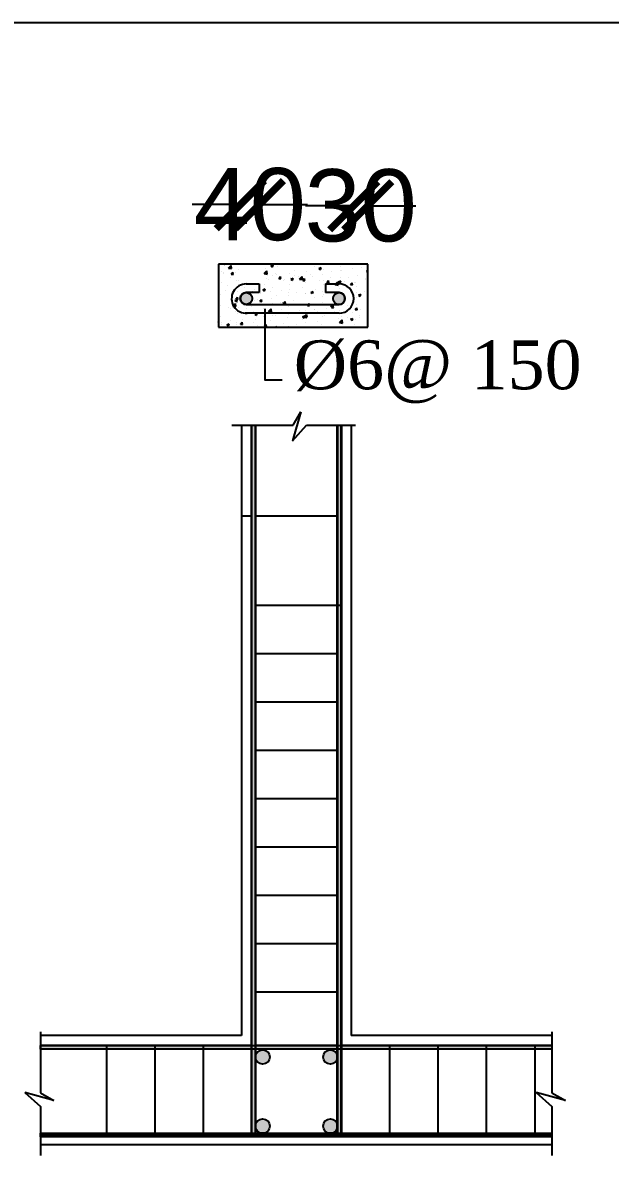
# Model space of a CAD drawing. Header units: metres. Extents: x 33037 to 86814, y -4407 to 25.
# Drawn here: x 86745.52 to 86749.24, y -4156.91 to -4149.74 of the extents above; entities that cross this region are included whole.
import ezdxf

# ---------------------------------------------------------------- set-up
doc = ezdxf.new("R2010")
doc.units = ezdxf.units.M
doc.header["$MEASUREMENT"] = 0
doc.styles.add('PRS', font='pala.ttf')
doc.styles.add('STYLE1', font='arial.ttf')

# ---------------------------------------------------------------- blocks, each defined once
blk = doc.blocks.new('_ArchTick')
at = {"color": 0, "linetype": 'ByBlock', "const_width": 0.15}
blk.add_lwpolyline([(-0.5, -0.5), (0.5, 0.5)], dxfattribs=at)

msp = doc.modelspace()

# ---------------------------------------------------------------- hatches: boundary and pattern name
at = {"linetype": 'Continuous'}
h = msp.add_hatch(color=256, dxfattribs=at)
h.paths.add_polyline_path([(86746.96975, -4151.48249, 0.3786809), (86746.93661, -4151.44501), (86746.93199, -4151.44501, 0.4130943), (86746.89422, -4151.48263, 0.9981467)])
h.paths.add_polyline_path([(86747.51898, -4151.44501, 0.4142136), (86747.48122, -4151.48277, 1), (86747.55674, -4151.48277, 0.4142136)])
for points in [[(86746.9897, -4152.28556), (86746.96552, -4152.28556), (86746.96552, -4156.78019), (86746.9897, -4156.78019)], [(86747.53209, -4152.28556), (86747.50791, -4152.28556), (86747.50791, -4156.78019), (86747.53209, -4156.78019)], [(86748.86581, -4156.2378), (86748.86581, -4156.21362), (86745.629, -4156.21362), (86745.629, -4156.2378)], [(86748.86581, -4156.79228), (86748.86581, -4156.7681), (86745.629, -4156.7681), (86745.629, -4156.79228)]]:
    msp.add_hatch(color=256, dxfattribs=at).paths.add_polyline_path(points)
h = msp.add_hatch(color=256, dxfattribs=at)
h.paths.add_polyline_path([(86747.08076, -4156.28663, 1), (86746.9897, -4156.28663, 1)])
h.paths.add_polyline_path([(86747.50791, -4156.27442, 0.872712), (86747.41851, -4156.28663, 0.872712), (86747.50791, -4156.29884)])
h.paths.add_polyline_path([(86747.50791, -4156.71159, 0.872712), (86747.41851, -4156.7238, 0.3473341), (86747.4535, -4156.7681), (86747.47458, -4156.7681, 0.2729211), (86747.50791, -4156.73601)])
h.paths.add_polyline_path([(86746.9897, -4156.7238, 0.3473341), (86747.02469, -4156.7681), (86747.04577, -4156.7681, 0.3473341), (86747.08076, -4156.7238, 1)])

# ---------------------------------------------------------------- linework, layer by layer
for p, q in [((86744.92614, -4149.7354), (86761.75222, -4149.7354)), ((86747.2765, -4152.19973), (86747.2255, -4152.38479)), ((86747.22818, -4152.28556), (86747.2765, -4152.19973)), ((86746.84144, -4152.28556), (86747.22818, -4152.28556)), ((86747.2255, -4152.38479), (86747.31408, -4152.28556)), ((86747.31408, -4152.28556), (86747.6233, -4152.28556)), ((86746.90231, -4152.28987), (86746.90231, -4156.15041)), ((86746.96552, -4152.28987), (86746.96552, -4156.78019)), ((86747.53209, -4152.28987), (86747.53209, -4156.78019)), ((86747.59529, -4152.28987), (86747.59529, -4156.15041)), ((86746.96552, -4152.86123), (86746.90886, -4152.86123)), ((86747.50791, -4152.86123), (86746.9897, -4152.86123)), ((86747.53209, -4153.4278), (86746.9897, -4153.4278)), ((86747.50791, -4153.73375), (86746.9897, -4153.73375)), ((86747.50791, -4154.03969), (86746.9897, -4154.03969)), ((86747.50791, -4154.34564), (86746.9897, -4154.34564)), ((86747.50791, -4154.65159), (86746.9897, -4154.65159)), ((86747.50791, -4154.95754), (86746.9897, -4154.95754)), ((86747.50791, -4155.26348), (86746.9897, -4155.26348)), ((86747.50791, -4155.56943), (86746.9897, -4155.56943)), ((86747.50791, -4155.87538), (86746.9897, -4155.87538)), ((86745.629, -4156.1275), (86745.629, -4156.51423)), ((86746.90231, -4156.15041), (86745.629, -4156.15041)), ((86748.86581, -4156.15041), (86747.59529, -4156.15041)), ((86748.86581, -4156.1275), (86748.86581, -4156.51423)), ((86746.96552, -4156.21362), (86745.629, -4156.21362)), ((86747.50791, -4156.21362), (86746.9897, -4156.21362)), ((86748.86581, -4156.21362), (86747.53209, -4156.21362)), ((86748.86581, -4156.2378), (86745.629, -4156.2378)), ((86745.71483, -4156.56255), (86745.52977, -4156.51155)), ((86745.52977, -4156.51155), (86745.629, -4156.60013)), ((86745.629, -4156.51423), (86745.71483, -4156.56255)), ((86748.95164, -4156.56255), (86748.76658, -4156.51155)), ((86748.76658, -4156.51155), (86748.86581, -4156.60013)), ((86748.86581, -4156.51423), (86748.95164, -4156.56255)), ((86745.629, -4156.60013), (86745.629, -4156.90935)), ((86748.86581, -4156.60013), (86748.86581, -4156.90935)), ((86746.90231, -4156.78019), (86745.629, -4156.78019)), ((86748.86581, -4156.78019), (86746.90231, -4156.78019)), ((86746.90231, -4156.84339), (86745.629, -4156.84339)), ((86748.86581, -4156.84339), (86746.90231, -4156.84339))]:
    msp.add_line(p, q)
at = {"color": 70}
for p, q in [((86746.89397, -4150.88807), (86746.58917, -4150.88807)), ((86747.01451, -4150.88807), (86747.31931, -4150.88807)), ((86747.61189, -4150.89546), (86747.30709, -4150.89546)), ((86747.70058, -4150.89546), (86748.00538, -4150.89546))]:
    msp.add_line(p, q, dxfattribs=at)
at = {"linetype": 'Continuous'}
for p, q in [((86747.70058, -4151.26454), (86746.75612, -4151.26454)), ((86746.75612, -4151.26454), (86746.75612, -4151.66311)), ((86746.79453, -4151.26454), (86746.79568, -4151.26532)), ((86746.79574, -4151.26529), (86746.79599, -4151.26454)), ((86746.81985, -4151.2902), (86746.83626, -4151.2731)), ((86746.83865, -4151.29309), (86746.83633, -4151.27308)), ((86747.08798, -4151.27512), (86747.10274, -4151.26946)), ((86747.08798, -4151.27512), (86747.09846, -4151.28219)), ((86747.09852, -4151.28216), (86747.1028, -4151.26943)), ((86747.10021, -4151.26977), (86747.10021, -4151.26977)), ((86747.13113, -4151.28154), (86747.13113, -4151.28154)), ((86747.52985, -4151.28095), (86747.52985, -4151.28095)), ((86747.63627, -4151.26747), (86747.63627, -4151.26747)), ((86747.70058, -4151.66311), (86747.70058, -4151.26454)), ((86746.77619, -4151.31389), (86746.77619, -4151.31389)), ((86746.78574, -4151.32701), (86746.78574, -4151.32701)), ((86746.78885, -4151.31863), (86746.78885, -4151.31863)), ((86746.81985, -4151.2902), (86746.83859, -4151.29311)), ((86746.83327, -4151.34694), (86746.83327, -4151.34694)), ((86746.83675, -4151.32851), (86746.84691, -4151.3164)), ((86746.83675, -4151.32851), (86746.84935, -4151.32961)), ((86746.84941, -4151.32958), (86746.84697, -4151.31637)), ((86746.86553, -4151.3165), (86746.86553, -4151.3165)), ((86746.88436, -4151.29906), (86746.88436, -4151.29906)), ((86747.04471, -4151.32507), (86747.06112, -4151.30797)), ((86747.04471, -4151.32507), (86747.06345, -4151.32798)), ((86747.05133, -4151.29204), (86747.05133, -4151.29204)), ((86747.06351, -4151.32796), (86747.06118, -4151.30795)), ((86747.09765, -4151.33991), (86747.09765, -4151.33991)), ((86747.11655, -4151.32511), (86747.11655, -4151.32511)), ((86747.12626, -4151.33289), (86747.12626, -4151.33289)), ((86747.13899, -4151.35495), (86747.14915, -4151.34284)), ((86747.15164, -4151.35602), (86747.14921, -4151.34281)), ((86747.20583, -4151.32507), (86747.20583, -4151.32507)), ((86747.20876, -4151.34712), (86747.20876, -4151.34712)), ((86747.23873, -4151.33764), (86747.23873, -4151.33764)), ((86747.23942, -4151.30402), (86747.23942, -4151.30402)), ((86747.26151, -4151.34017), (86747.26151, -4151.34017)), ((86747.26957, -4151.35995), (86747.28598, -4151.34284)), ((86747.28836, -4151.36284), (86747.28604, -4151.34283)), ((86747.28991, -4151.35028), (86747.28991, -4151.35028)), ((86747.31225, -4151.31158), (86747.31225, -4151.31158)), ((86747.3413, -4151.32967), (86747.3413, -4151.32967)), ((86747.3512, -4151.3424), (86747.3512, -4151.3424)), ((86747.36229, -4151.28293), (86747.36229, -4151.28293)), ((86747.39077, -4151.292), (86747.40552, -4151.28633)), ((86747.39077, -4151.292), (86747.40125, -4151.29906)), ((86747.40131, -4151.29903), (86747.40558, -4151.2863)), ((86747.41278, -4151.32919), (86747.41278, -4151.32919)), ((86747.42167, -4151.29579), (86747.42167, -4151.29579)), ((86747.46367, -4151.34715), (86747.46367, -4151.34715)), ((86747.47436, -4151.31215), (86747.47436, -4151.31215)), ((86747.52711, -4151.30521), (86747.52711, -4151.30521)), ((86747.52729, -4151.35109), (86747.52729, -4151.35109)), ((86747.53565, -4151.3081), (86747.53565, -4151.3081)), ((86747.57614, -4151.3519), (86747.57614, -4151.3519)), ((86747.6069, -4151.2947), (86747.6069, -4151.2947)), ((86747.63371, -4151.3376), (86747.63371, -4151.3376)), ((86747.65852, -4151.28701), (86747.65852, -4151.28701)), ((86747.69356, -4151.30887), (86747.70058, -4151.30617)), ((86747.69356, -4151.30887), (86747.70058, -4151.31361)), ((86746.77363, -4151.38403), (86746.77363, -4151.38403)), ((86746.8101, -4151.3996), (86746.8101, -4151.3996)), ((86746.87081, -4151.3673), (86746.87081, -4151.3673)), ((86746.8818, -4151.36919), (86746.8818, -4151.36919)), ((86746.9213, -4151.41356), (86746.9213, -4151.41356)), ((86746.93199, -4151.39005), (86747.01451, -4151.39005)), ((86747.01451, -4151.39005), (86747.01451, -4151.44501)), ((86747.03672, -4151.4279), (86747.05147, -4151.42224)), ((86747.04417, -4151.39247), (86747.04417, -4151.39247)), ((86747.04726, -4151.43494), (86747.05153, -4151.42221)), ((86747.05821, -4151.35644), (86747.05821, -4151.35644)), ((86747.0757, -4151.36464), (86747.0757, -4151.36464)), ((86747.09509, -4151.41004), (86747.09509, -4151.41004)), ((86747.13899, -4151.35495), (86747.15158, -4151.35605)), ((86747.16704, -4151.37137), (86747.16704, -4151.37137)), ((86747.17069, -4151.36119), (86747.17069, -4151.36119)), ((86747.20326, -4151.39521), (86747.20326, -4151.39521)), ((86747.20608, -4151.42327), (86747.20608, -4151.42327)), ((86747.21375, -4151.35995), (86747.2285, -4151.35429)), ((86747.21375, -4151.35995), (86747.22423, -4151.36702)), ((86747.22429, -4151.36699), (86747.22856, -4151.35426)), ((86747.26957, -4151.35995), (86747.2883, -4151.36285)), ((86747.28316, -4151.36594), (86747.28316, -4151.36594)), ((86747.28588, -4151.41277), (86747.28588, -4151.41277)), ((86747.29011, -4151.36817), (86747.30027, -4151.35606)), ((86747.29011, -4151.36817), (86747.3027, -4151.36927)), ((86747.30276, -4151.36924), (86747.30033, -4151.35603)), ((86747.30968, -4151.38172), (86747.30968, -4151.38172)), ((86747.37037, -4151.42402), (86747.37037, -4151.42402)), ((86747.39563, -4151.3707), (86747.39563, -4151.3707)), ((86747.41894, -4151.39525), (86747.41894, -4151.39525)), ((86747.41911, -4151.36593), (86747.41911, -4151.36593)), ((86747.43281, -4151.38986), (86747.43281, -4151.44501)), ((86747.43281, -4151.38986), (86747.51898, -4151.38986)), ((86747.44123, -4151.38139), (86747.45138, -4151.36929)), ((86747.44123, -4151.38139), (86747.45382, -4151.38249)), ((86747.45388, -4151.38246), (86747.45144, -4151.36926)), ((86747.47168, -4151.38831), (86747.47168, -4151.38831)), ((86747.49324, -4151.40292), (86747.49324, -4151.40292)), ((86747.49442, -4151.39482), (86747.49918, -4151.38986)), ((86747.49442, -4151.39482), (86747.51316, -4151.39772)), ((86747.49918, -4151.38986), (86747.51083, -4151.37772)), ((86747.5081, -4151.37545), (86747.5081, -4151.37545)), ((86747.51231, -4151.38986), (86747.51089, -4151.3777)), ((86747.51322, -4151.39771), (86747.51231, -4151.38986)), ((86747.51653, -4151.37682), (86747.53129, -4151.37116)), ((86747.51653, -4151.37682), (86747.52701, -4151.38389)), ((86747.52473, -4151.42123), (86747.52473, -4151.42123)), ((86747.52707, -4151.38386), (86747.53134, -4151.37113)), ((86747.55147, -4151.3778), (86747.55147, -4151.3778)), ((86747.59235, -4151.39461), (86747.6025, -4151.38251)), ((86747.59235, -4151.39461), (86747.60494, -4151.39571)), ((86747.605, -4151.39568), (86747.60256, -4151.38248)), ((86747.61611, -4151.38183), (86747.61611, -4151.38183)), ((86747.62057, -4151.3802), (86747.62057, -4151.3802)), ((86747.63115, -4151.40774), (86747.63115, -4151.40774)), ((86747.68454, -4151.36028), (86747.68454, -4151.36028)), ((86747.68861, -4151.35665), (86747.68861, -4151.35665)), ((86746.77106, -4151.45416), (86746.77106, -4151.45416)), ((86746.79842, -4151.43465), (86746.79842, -4151.43465)), ((86746.8594, -4151.43048), (86746.8594, -4151.43048)), ((86746.8597, -4151.49586), (86746.87445, -4151.49019)), ((86746.8597, -4151.49586), (86746.87018, -4151.50293)), ((86746.86599, -4151.48698), (86746.87614, -4151.47488)), ((86746.86599, -4151.48698), (86746.87858, -4151.48809)), ((86746.87024, -4151.5029), (86746.87451, -4151.49016)), ((86746.87864, -4151.48806), (86746.8762, -4151.47485)), ((86746.87924, -4151.43933), (86746.87924, -4151.43933)), ((86746.88774, -4151.46518), (86746.88774, -4151.46518)), ((86747.01451, -4151.44501), (86746.93199, -4151.44501)), ((86746.97187, -4151.43523), (86746.97187, -4151.43523)), ((86746.9831, -4151.49598), (86746.9831, -4151.49598)), ((86746.98566, -4151.42584), (86746.98566, -4151.42584)), ((86747.00176, -4151.48729), (86747.00176, -4151.48729)), ((86747.0171, -4151.50021), (86747.02726, -4151.4881)), ((86747.02028, -4151.44773), (86747.02028, -4151.44773)), ((86747.02976, -4151.50128), (86747.02732, -4151.48807)), ((86747.03672, -4151.4279), (86747.0472, -4151.43497)), ((86747.08435, -4151.43999), (86747.08435, -4151.43999)), ((86747.09253, -4151.48018), (86747.09253, -4151.48018)), ((86747.12463, -4151.4662), (86747.12463, -4151.4662)), ((86747.15334, -4151.43022), (86747.15334, -4151.43022)), ((86747.19682, -4151.44474), (86747.19682, -4151.44474)), ((86747.2007, -4151.46535), (86747.2007, -4151.46535)), ((86747.23045, -4151.49587), (86747.23045, -4151.49587)), ((86747.2475, -4151.44511), (86747.2475, -4151.44511)), ((86747.30712, -4151.45186), (86747.30712, -4151.45186)), ((86747.30929, -4151.44949), (86747.30929, -4151.44949)), ((86747.33951, -4151.44478), (86747.35426, -4151.43911)), ((86747.33951, -4151.44478), (86747.34999, -4151.45185)), ((86747.35005, -4151.45182), (86747.35432, -4151.43908)), ((86747.36351, -4151.47835), (86747.36351, -4151.47835)), ((86747.41625, -4151.4714), (86747.41625, -4151.4714)), ((86747.41655, -4151.43606), (86747.41655, -4151.43606)), ((86747.42176, -4151.45424), (86747.42176, -4151.45424)), ((86747.51898, -4151.44501), (86747.43281, -4151.44501)), ((86747.62858, -4151.47788), (86747.62858, -4151.47788)), ((86747.62911, -4151.44338), (86747.62911, -4151.44338)), ((86747.64229, -4151.46165), (86747.65705, -4151.45599)), ((86747.64229, -4151.46165), (86747.65277, -4151.46872)), ((86747.6467, -4151.46375), (86747.6467, -4151.46375)), ((86747.65283, -4151.46869), (86747.65711, -4151.45596)), ((86747.68185, -4151.43644), (86747.68185, -4151.43644)), ((86746.7685, -4151.5243), (86746.7685, -4151.5243)), ((86746.81838, -4151.53814), (86746.81838, -4151.53814)), ((86746.83231, -4151.54828), (86746.83231, -4151.54828)), ((86746.84779, -4151.53031), (86746.85046, -4151.52753)), ((86746.84779, -4151.53031), (86746.85247, -4151.53103)), ((86746.85046, -4151.52753), (86746.8642, -4151.51321)), ((86746.85247, -4151.53103), (86746.86653, -4151.53321)), ((86746.8628, -4151.56644), (86746.8628, -4151.56644)), ((86746.86659, -4151.5332), (86746.86426, -4151.51319)), ((86746.87668, -4151.50947), (86746.87668, -4151.50947)), ((86746.87889, -4151.50838), (86746.87889, -4151.50838)), ((86746.88506, -4151.54134), (86746.88506, -4151.54134)), ((86746.93085, -4151.54289), (86746.93085, -4151.54289)), ((86746.93199, -4151.52053), (86747.51898, -4151.52053)), ((86746.96485, -4151.53083), (86746.96485, -4151.53083)), ((86746.98054, -4151.56611), (86746.98054, -4151.56611)), ((86747.0171, -4151.50021), (86747.0297, -4151.50131)), ((86747.04332, -4151.54765), (86747.04332, -4151.54765)), ((86747.07264, -4151.56518), (86747.08905, -4151.54808)), ((86747.07264, -4151.56518), (86747.09138, -4151.56809)), ((86747.09144, -4151.56807), (86747.08911, -4151.54806)), ((86747.08996, -4151.55032), (86747.08996, -4151.55032)), ((86747.09791, -4151.51331), (86747.09791, -4151.51331)), ((86747.15066, -4151.50637), (86747.15066, -4151.50637)), ((86747.15579, -4151.5524), (86747.15579, -4151.5524)), ((86747.16248, -4151.51273), (86747.17723, -4151.50707)), ((86747.16248, -4151.51273), (86747.17296, -4151.5198)), ((86747.16822, -4151.51343), (86747.17838, -4151.50132)), ((86747.16822, -4151.51343), (86747.18082, -4151.51453)), ((86747.17302, -4151.51977), (86747.17729, -4151.50704)), ((86747.18088, -4151.5145), (86747.17844, -4151.50129)), ((86747.19814, -4151.53548), (86747.19814, -4151.53548)), ((86747.26826, -4151.55715), (86747.26826, -4151.55715)), ((86747.30456, -4151.522), (86747.30456, -4151.522)), ((86747.30808, -4151.56145), (86747.30808, -4151.56145)), ((86747.31934, -4151.52665), (86747.3295, -4151.51454)), ((86747.31934, -4151.52665), (86747.33193, -4151.52775)), ((86747.33199, -4151.52772), (86747.32956, -4151.51451)), ((86747.36083, -4151.5545), (86747.36083, -4151.5545)), ((86747.36167, -4151.54973), (86747.36167, -4151.54973)), ((86747.38073, -4151.5619), (86747.38073, -4151.5619)), ((86747.41399, -4151.5062), (86747.41399, -4151.5062)), ((86747.44062, -4151.544), (86747.44062, -4151.544)), ((86747.46527, -4151.5296), (86747.48002, -4151.52394)), ((86747.46527, -4151.5296), (86747.47575, -4151.53667)), ((86747.47046, -4151.53987), (86747.48062, -4151.52776)), ((86747.47046, -4151.53987), (86747.48305, -4151.54097)), ((86747.47581, -4151.53664), (86747.48008, -4151.52391)), ((86747.48311, -4151.54094), (86747.48068, -4151.52773)), ((86747.48454, -4151.52863), (86747.48454, -4151.52863)), ((86747.4932, -4151.56666), (86747.4932, -4151.56666)), ((86747.5196, -4151.5615), (86747.5196, -4151.5615)), ((86747.57368, -4151.52648), (86747.57368, -4151.52648)), ((86747.60741, -4151.50754), (86747.60741, -4151.50754)), ((86747.62158, -4151.55309), (86747.63174, -4151.54099)), ((86747.62158, -4151.55309), (86747.63417, -4151.55419)), ((86747.62602, -4151.54801), (86747.62602, -4151.54801)), ((86747.62643, -4151.51953), (86747.62643, -4151.51953)), ((86747.63423, -4151.55416), (86747.6318, -4151.54096)), ((86747.6579, -4151.5538), (86747.6579, -4151.5538)), ((86746.75675, -4151.63331), (86746.75612, -4151.62989)), ((86746.75612, -4151.63329), (86746.75669, -4151.63334)), ((86746.76594, -4151.59444), (86746.76594, -4151.59444)), ((86746.77689, -4151.63138), (86746.77689, -4151.63138)), ((86746.82963, -4151.62444), (86746.82963, -4151.62444)), ((86746.87019, -4151.63409), (86746.87019, -4151.63409)), ((86746.87412, -4151.5796), (86746.87412, -4151.5796)), ((86746.89522, -4151.64546), (86746.90538, -4151.63336)), ((86746.90787, -4151.64653), (86746.90544, -4151.63333)), ((86746.90943, -4151.61393), (86746.90943, -4151.61393)), ((86747.51898, -4151.57568), (86746.92593, -4151.57568)), ((86746.97527, -4151.5712), (86746.97527, -4151.5712)), ((86746.97797, -4151.63625), (86746.97797, -4151.63625)), ((86746.98546, -4151.58068), (86746.99848, -4151.57568)), ((86746.98546, -4151.58068), (86746.99594, -4151.58775)), ((86746.99306, -4151.613), (86746.99306, -4151.613)), ((86746.996, -4151.58772), (86747.00004, -4151.57568)), ((86746.99848, -4151.57568), (86747.00021, -4151.57502)), ((86747.00004, -4151.57568), (86747.00027, -4151.57499)), ((86747.04249, -4151.59641), (86747.04249, -4151.59641)), ((86747.0874, -4151.62046), (86747.0874, -4151.62046)), ((86747.08774, -4151.57595), (86747.08774, -4151.57595)), ((86747.09523, -4151.58947), (86747.09523, -4151.58947)), ((86747.11593, -4151.59191), (86747.11593, -4151.59191)), ((86747.16642, -4151.63817), (86747.16642, -4151.63817)), ((86747.17502, -4151.57896), (86747.17502, -4151.57896)), ((86747.19558, -4151.60562), (86747.19558, -4151.60562)), ((86747.20021, -4151.5807), (86747.20021, -4151.5807)), ((86747.2388, -4151.57082), (86747.2388, -4151.57082)), ((86747.28824, -4151.59756), (86747.303, -4151.59189)), ((86747.28824, -4151.59756), (86747.29872, -4151.60463)), ((86747.28929, -4151.61708), (86747.28929, -4151.61708)), ((86747.2975, -4151.60005), (86747.31391, -4151.58295)), ((86747.2975, -4151.60005), (86747.31624, -4151.60296)), ((86747.29878, -4151.6046), (86747.30306, -4151.59186)), ((86747.302, -4151.59213), (86747.302, -4151.59213)), ((86747.3054, -4151.6376), (86747.3054, -4151.6376)), ((86747.31268, -4151.58545), (86747.31268, -4151.58545)), ((86747.3163, -4151.60295), (86747.31397, -4151.58294)), ((86747.3852, -4151.62709), (86747.3852, -4151.62709)), ((86747.41143, -4151.57634), (86747.41143, -4151.57634)), ((86747.41216, -4151.59599), (86747.41216, -4151.59599)), ((86747.42515, -4151.5902), (86747.42515, -4151.5902)), ((86747.51704, -4151.63164), (86747.51704, -4151.63164)), ((86747.51826, -4151.60958), (86747.51826, -4151.60958)), ((86747.52235, -4151.63493), (86747.53876, -4151.61782)), ((86747.52235, -4151.63493), (86747.54109, -4151.63783)), ((86747.53503, -4151.5749), (86747.53503, -4151.5749)), ((86747.53762, -4151.59496), (86747.53762, -4151.59496)), ((86747.54115, -4151.63782), (86747.53883, -4151.61781)), ((86747.571, -4151.60263), (86747.571, -4151.60263)), ((86747.59103, -4151.61443), (86747.60578, -4151.60877)), ((86747.59103, -4151.61443), (86747.60151, -4151.6215)), ((86747.60157, -4151.62147), (86747.60584, -4151.60874)), ((86747.60567, -4151.57141), (86747.60567, -4151.57141)), ((86747.62346, -4151.61815), (86747.62346, -4151.61815)), ((86747.65009, -4151.59971), (86747.65009, -4151.59971)), ((86747.6508, -4151.59213), (86747.6508, -4151.59213)), ((86746.75612, -4151.66311), (86747.70058, -4151.66311)), ((86746.77646, -4151.64524), (86746.77646, -4151.64524)), ((86746.80843, -4151.64864), (86746.82318, -4151.64297)), ((86746.80843, -4151.64864), (86746.81891, -4151.65571)), ((86746.81897, -4151.65568), (86746.82324, -4151.64294)), ((86746.87155, -4151.64974), (86746.87155, -4151.64974)), ((86746.88893, -4151.64999), (86746.88893, -4151.64999)), ((86746.89522, -4151.64546), (86746.90781, -4151.64656)), ((86747.0014, -4151.65474), (86747.0014, -4151.65474)), ((86747.04354, -4151.65926), (86747.04354, -4151.65926)), ((86747.04634, -4151.65868), (86747.05649, -4151.64658)), ((86747.04634, -4151.65868), (86747.05893, -4151.65979)), ((86747.05899, -4151.65976), (86747.05655, -4151.64655)), ((86747.11387, -4151.65949), (86747.11387, -4151.65949)), ((86747.11748, -4151.66311), (86747.12597, -4151.65985)), ((86747.1196, -4151.66206), (86747.1196, -4151.66206)), ((86747.12493, -4151.66311), (86747.12603, -4151.65982)), ((86747.20484, -4151.66311), (86747.20761, -4151.6598)), ((86747.20829, -4151.66311), (86747.20767, -4151.65977)), ((86747.25266, -4151.64454), (86747.25266, -4151.64454)), ((86747.29944, -4151.66227), (86747.29944, -4151.66227)), ((86747.40886, -4151.64647), (86747.40886, -4151.64647)), ((86747.61549, -4151.64863), (86747.61549, -4151.64863)), ((86746.96552, -4156.78019), (86746.96552, -4152.28556)), ((86746.96552, -4152.28556), (86746.9897, -4152.28556)), ((86746.96552, -4156.78019), (86746.96552, -4152.28556)), ((86746.9897, -4156.78019), (86746.9897, -4152.28556)), ((86746.9897, -4152.28556), (86746.9897, -4156.78019)), ((86747.50791, -4152.28556), (86747.53209, -4152.28556)), ((86747.50791, -4156.78019), (86747.50791, -4152.28556)), ((86747.50791, -4156.78019), (86747.50791, -4152.28556)), ((86747.53209, -4152.28556), (86747.53209, -4156.78019)), ((86747.53209, -4156.78019), (86747.53209, -4152.28556)), ((86745.629, -4156.21362), (86748.86581, -4156.21362)), ((86745.629, -4156.2378), (86745.629, -4156.21362)), ((86746.04638, -4156.21362), (86746.04638, -4156.78019)), ((86746.35276, -4156.21362), (86746.35276, -4156.78019)), ((86746.65914, -4156.21362), (86746.65914, -4156.78019)), ((86746.96552, -4156.21362), (86746.96552, -4156.78019)), ((86747.53209, -4156.21362), (86747.53209, -4156.78019)), ((86747.83847, -4156.21362), (86747.83847, -4156.78019)), ((86748.14485, -4156.21362), (86748.14485, -4156.78019)), ((86748.45123, -4156.21362), (86748.45123, -4156.78019)), ((86748.7576, -4156.21362), (86748.7576, -4156.78019)), ((86748.86581, -4156.21362), (86748.86581, -4156.2378)), ((86748.86581, -4156.2378), (86745.629, -4156.2378)), ((86745.629, -4156.7681), (86748.86581, -4156.7681)), ((86745.629, -4156.79228), (86745.629, -4156.7681)), ((86748.86581, -4156.79228), (86745.629, -4156.79228)), ((86746.9897, -4156.78019), (86746.96552, -4156.78019)), ((86747.53209, -4156.78019), (86747.50791, -4156.78019)), ((86748.86581, -4156.7681), (86748.86581, -4156.79228))]:
    msp.add_line(p, q, dxfattribs=at)
at = {"linetype": 'Continuous', "lineweight": 35}
for p, q in [((86747.50791, -4152.28556), (86747.50791, -4156.78019)), ((86747.53209, -4152.28556), (86747.53209, -4156.78019)), ((86747.50791, -4156.78019), (86747.50791, -4156.78019)), ((86747.53209, -4156.78019), (86747.53209, -4156.78019))]:
    msp.add_line(p, q, dxfattribs=at)
at = {"linetype": 'Continuous'}
msp.add_lwpolyline([(86747.04936, -4151.54804), (86747.04936, -4151.99804), (86747.15837, -4151.99804)], dxfattribs=at)
for centre, radius in [((86746.93199, -4151.48249), 0.03776), ((86747.51898, -4151.48277), 0.03776), ((86747.03523, -4156.28663), 0.04553), ((86747.46404, -4156.28663), 0.04553), ((86747.03523, -4156.7238), 0.04553), ((86747.46404, -4156.7238), 0.04553)]:
    msp.add_circle(centre, radius, dxfattribs=at)
for centre, radius, start, end in [((86746.93199, -4151.48297), 0.09291, 90, 273.734959), ((86747.51898, -4151.48277), 0.09291, 270, 90), ((86746.93199, -4151.48277), 0.03776, 90, 270), ((86747.51898, -4151.48277), 0.03776, 270, 90)]:
    msp.add_arc(centre, radius, start, end, dxfattribs=at)

# ---------------------------------------------------------------- block references
at = {"color": 70, "xscale": 0.3048, "yscale": 0.3048, "zscale": 0.3048}
for p in [(86746.89397, -4150.88807), (86747.61189, -4150.89546)]:
    msp.add_blockref('_ArchTick', p, dxfattribs=at)
at = {"color": 70, "xscale": 0.3048, "yscale": 0.3048, "zscale": 0.3048, "rotation": 180}
for p in [(86747.01451, -4150.88807), (86747.70058, -4150.89546)]:
    msp.add_blockref('_ArchTick', p, dxfattribs=at)

# ---------------------------------------------------------------- texts
at = {"style": 'PRS'}
msp.add_text('%%c6@ 150', height=0.309836, dxfattribs=at).set_placement((86747.23238, -4152.05721))
at = {"color": 141, "char_height": 0.4572, "attachment_point": 5, "style": 'STYLE1'}
for s, insert in [('\\A1;40', (86746.95424, -4150.88807)), ('\\A1;30', (86747.65624, -4150.89546))]:
    msp.add_mtext(s, dxfattribs=dict(at, insert=insert))

doc.saveas('drawing.dxf')
